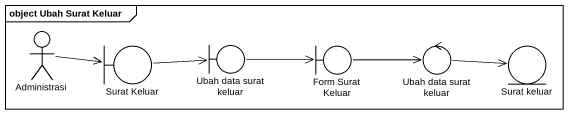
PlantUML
@startuml
mainframe object Ubah Surat Keluar
actor Administrasi
boundary "Surat Keluar" as Surat_Keluar
boundary "Ubah data surat keluar" as Ubah_data_surat_keluar
boundary "Form Surat Keluar" as Form_Surat_Keluar
control "Ubah data surat keluar" as Ubah_data_surat_keluar_2
entity "Surat keluar" as Surat_keluar
Administrasi -right-> Surat_Keluar
Surat_Keluar -right-> Ubah_data_surat_keluar
Ubah_data_surat_keluar -right-> Form_Surat_Keluar
Form_Surat_Keluar -right-> Ubah_data_surat_keluar_2
Ubah_data_surat_keluar_2 -right-> Surat_keluar
@enduml
